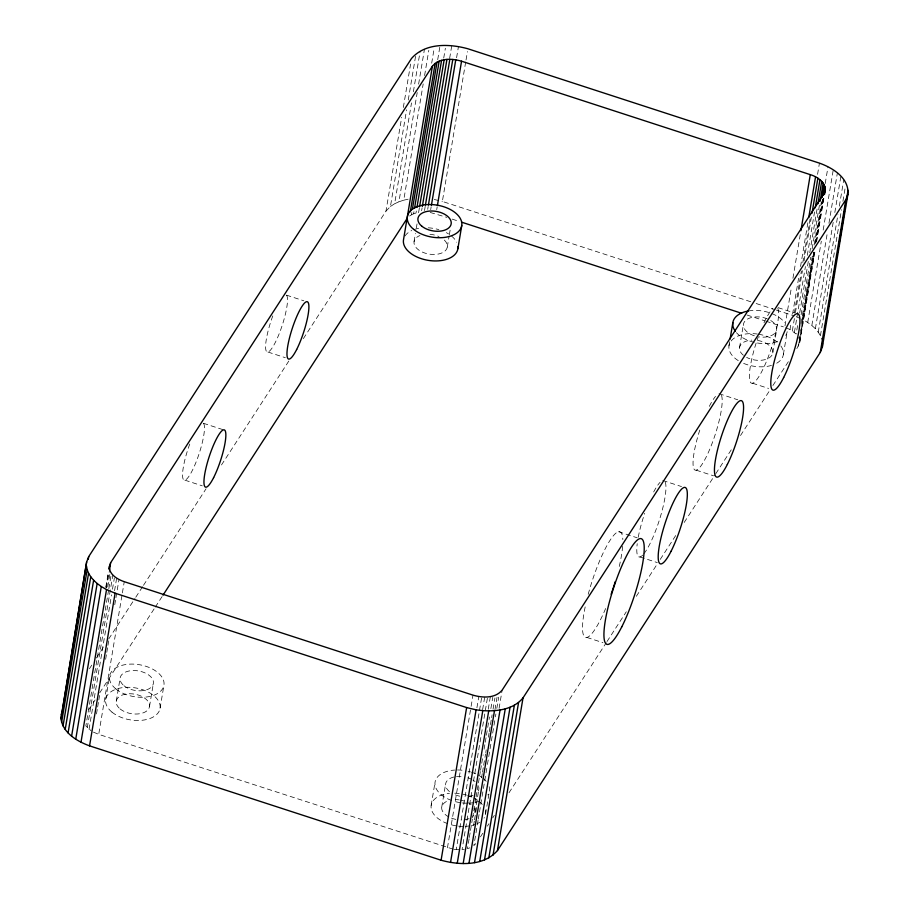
<?xml version="1.0" encoding="UTF-8"?>
<svg xmlns="http://www.w3.org/2000/svg" width="909" height="909" viewBox="0 0 909 909"><rect width="100%" height="100%" fill="white"/><g stroke="black" fill="none" stroke-linecap="round" stroke-linejoin="round"><path stroke-width="0.68" stroke-dasharray="4.54 3.41" d="M796.841 348.601L799.659 342.886L814.487 252.884M105.83 587.123L108.171 573.113M106.001 587.487L108.58 572.091M106.398 587.987L109.614 569.693M107.739 586.907L110.319 571.5M108.591 590.077L85.855 725.927L91.116 730.779M108.83 588.68L111.409 573.272M87.298 727.643L112.841 574.988M89.059 729.268L111.557 594.827M112.489 589.225L114.364 578.01M114.557 590.725L116.659 578.124M96.49 713.94L97.422 708.338M97.661 706.941L98.592 701.339M98.831 699.93L99.774 694.328M105.626 659.32L106.569 653.719M106.796 652.321L107.739 646.719M107.978 645.31L108.91 639.709M114.773 604.701L115.704 599.099M115.943 597.69L118.988 579.487M453.239 849.199L98.717 734.358L122.147 594.304M122.385 592.907L124.26 581.692M105.671 699.544L109.557 676.341M116.25 701.237L120.136 678.034M149.496 706.554L153.382 683.352M160.075 708.247L163.961 685.045M303.356 338.625L385.984 211.115L401.687 117.272M403.335 107.478L410.595 64.05M385.984 211.115L390.438 206.457L406.607 109.819M408.255 100.013L415.754 55.199M390.438 206.457L394.631 203.775L411.504 102.944M413.379 91.729L420.174 51.12M394.631 203.775L398.926 201.775L417.208 92.536M418.617 84.128L424.48 49.12M398.926 201.775L403.732 200.185L423.185 83.935M424.594 75.538L428.809 50.325M431.684 63.175L434.263 47.768M409.607 216.001L411.459 214.808L411.936 212.002M437.706 59.676L439.808 47.075M411.459 214.808L413.606 213.808L414.311 209.604M413.606 213.808L416.004 213.013L416.708 208.809M443.728 58.051L445.365 48.257M419.322 208.229L418.617 212.433L416.004 213.013M414.049 241.68L415.424 233.488M416.345 228.034L417.026 223.932M421.628 210.683L422.094 207.888M449.648 58.301L451.75 45.7M424.514 210.581L425.219 206.377M427.707 209.297L428.173 206.502M430.684 209.661L431.15 206.854M456.591 57.71L458.466 46.507M436.718 209.649L437.184 206.854M750.789 301.777L442.365 201.434L465.794 61.38M466.033 59.983L467.442 51.574M447.308 246.998L449.126 236.079M449.364 234.715L450.273 229.261M431.15 805.431L435.036 782.229M441.729 807.124L445.615 783.91M447.444 847.802L470.873 707.747M471.112 706.35L472.987 695.146M476.918 707.747L478.793 696.544M454.239 849.313L456.216 849.563L481.759 696.896M482.611 709.634L484.724 697.021M487.372 698.317L462.067 849.574L464.84 849.222M488.269 709.168L490.383 696.567M469.089 838.848L467.442 848.642L469.839 847.847M469.317 837.439L470.26 831.837M470.487 830.44L472.362 819.236M472.6 817.839L473.544 812.237M473.771 810.828L475.884 798.227M476.111 796.829L477.055 791.228M477.293 789.819L478.225 784.217M478.464 782.819L480.338 771.616M480.566 770.218L481.509 764.617M481.736 763.219L483.145 754.811M484.088 749.209L485.02 743.607M485.258 742.21L486.19 736.608M486.429 735.199L489.474 716.996M490.883 708.588L492.758 697.385M474.987 812.441L478.861 789.239M473.589 825.44L474.293 821.236M474.532 819.838L477.111 804.431M481.565 777.82L482.259 773.627M482.497 772.218L483.44 766.617M483.668 765.219L485.542 754.015M485.781 752.618L486.247 749.811M488.36 737.21L489.065 733.006M489.292 731.609L490.235 726.007M490.462 724.609L491.405 718.996M491.644 717.599L492.11 714.804M493.042 709.202L494.916 697.998M494.962 709.599L497.541 694.192M478.066 820.452L473.85 845.665L476.589 842.802M478.304 819.054L479.236 813.453M479.475 812.044L487.213 765.832M487.44 764.435L495.178 718.212M495.416 716.815L495.882 714.008M496.814 708.406L498.689 697.203M499.086 708.35L502.132 690.147M485.565 814.134L489.44 790.921M728.961 345.874L729.643 341.784M739.54 347.568L743.414 324.365M772.786 352.885L776.661 329.683M784.978 325.899L791.307 288.085M792.943 278.279L800.443 233.465M783.365 354.578L787.239 331.376A27.554 16.192 9.5 0 1 785.717 335.376M797.568 325.604L796.159 334.012L790.012 329.512L791.182 322.513M792.591 314.105L799.147 274.893M800.556 266.485L808.294 220.273M794.364 312.991L801.397 270.984M802.795 262.576L810.533 216.365M817.566 174.346L819.441 163.143M792.341 330.876L794.443 318.275M795.386 312.673L802.408 270.655M804.056 260.849L811.555 216.035M794.398 332.387L805.408 266.564M807.283 255.361L814.555 211.933M799.681 313.003L808.351 261.178M809.749 252.782L817.486 206.559M801.113 314.719L810.726 257.292M812.123 248.896L819.623 204.082M801.022 323.502L812.271 256.27M814.146 245.066L821.418 201.65M813.725 252.168L802.477 319.4C810.703 323.82 818.895 330.103 821.838 339.352M815.134 243.771L822.168 201.753M825.213 183.538L828.019 166.733M799.715 341.114L799.386 339.307L813.919 252.475M815.566 242.669L822.827 199.253M798.375 346.227L814.078 252.384M815.725 242.589L822.986 199.162M816.362 241.68L823.622 198.264M799.659 342.886L815.123 250.452M816.532 242.055L824.031 197.23M807.715 322.468L821.304 241.237M823.179 230.034L833.258 169.813M811.839 325.49L827.542 231.659M828.951 223.25L837.394 172.835M815.373 328.751L833.189 222.307M834.826 212.501L840.916 176.085M818.248 332.183L837.939 214.535M839.337 206.138L843.791 179.528M820.418 335.739L841.507 209.695M842.916 201.287L845.256 187.288M89.434 668.74L91.752 665.161M96.377 658.014L104.876 644.901M108.739 638.947L134.998 598.429M135.771 597.236L142.713 586.51M143.486 585.316L206.048 488.792M221.489 464.953L289.448 360.078M88.934 709.486L95.104 699.953M99.74 692.806L154.53 608.257M155.303 607.064L162.245 596.349M480.441 836.848L482.759 833.28M487.383 826.133L488.928 823.747M492.792 817.793L494.337 815.418M508.995 792.784L606.223 642.743M606.996 641.549L626.29 611.78M636.323 596.304L657.162 564.148M660.252 559.387L677.228 533.185M684.17 522.47L715.042 474.839M715.815 473.646L732.018 448.637M740.505 435.536L769.832 390.279M772.911 385.518L789.887 359.328M403.732 200.185L408.948 199.026M456.216 849.563L459.17 849.676M434.263 199.491L442.365 201.434M430.207 212.456L446.785 217.353M778.059 307.628L794.102 312.844M756.186 303.526L775.036 309.662M776.388 310.105L793.898 315.798M452.171 219.114L458.897 221.296M747.039 315.037L764.549 320.729M765.889 321.172L783.388 326.865M752.527 383.212L768.571 388.438M719.042 393.699L737.767 399.79M286.483 295.141L303.856 300.811M696.192 470.158L713.565 475.816M662.797 480.497L681.523 486.576M267.962 352.033L285.335 357.703M618.495 531.708L637.209 537.798M639.947 556.956L657.332 562.603M203.446 423.287L223.489 429.832M184.913 480.168L202.298 485.838M586.884 637.436L602.928 642.652M796.341 316.821L800.022 318.366M785.796 327.74L790.012 329.512M93.445 732.143L98.717 734.358M798.681 337.5L799.386 339.307M479.679 822.293A27.554 16.192 9.5 0 1 477.259 823.622M475.941 824.19A27.554 16.192 9.5 0 1 471.203 825.588M469.93 825.838A27.554 16.192 9.5 0 1 464.533 826.361M463.136 826.383A27.554 16.192 9.5 0 1 458.386 826.122M456.011 825.804A27.554 16.192 9.5 0 1 449.057 824.133M447.728 823.679A27.554 16.192 9.5 0 1 431.071 806.272A27.554 16.192 9.5 0 1 449.432 793.364M454.75 793.193A27.554 16.192 9.5 0 1 466.533 795.08M467.658 795.42A27.554 16.192 9.5 0 1 472.794 797.477M473.987 798.079A27.554 16.192 9.5 0 1 477.293 800.068M479.248 801.522A27.554 16.192 9.5 0 1 482.281 804.499M485.236 809.839A27.554 16.192 9.5 0 1 484.031 818.134M474.032 808.044A16.839 9.897 9.5 0 1 472.816 816.327M469.101 818.589A16.839 9.897 9.5 0 1 461.283 819.929M455.852 819.384A16.839 9.897 9.5 0 1 450.035 817.532M448.807 816.93A16.839 9.897 9.5 0 1 447.614 800.977M455.432 799.636A16.839 9.897 9.5 0 1 458.704 799.829M459.784 799.988A16.839 9.897 9.5 0 1 464.044 801.011M467.908 802.624A16.839 9.897 9.5 0 1 471.123 804.738M405.005 235.988A27.554 16.192 9.5 0 1 411.777 230.5M414.209 229.523A27.554 16.192 9.5 0 1 419.106 228.284M428.253 227.807A27.554 16.192 9.5 0 1 438.854 229.636M446.308 232.636A27.554 16.192 9.5 0 1 448.557 233.931M451.568 236.09A27.554 16.192 9.5 0 1 456.704 242.226M444.331 240.078A16.839 9.897 9.5 0 1 440.66 253.429A16.839 9.897 9.5 0 1 417.606 249.123A16.839 9.897 9.5 0 1 419.935 235.533M429.923 234.283A16.839 9.897 9.5 0 1 439.002 236.59M780.888 345.988A27.554 16.192 9.5 0 1 773.741 364.634M771.457 365.418A27.554 16.192 9.5 0 1 740.528 361.93M738.278 360.634A27.554 16.192 9.5 0 1 730.791 341.443A27.554 16.192 9.5 0 1 757.322 334.023M758.504 334.205A27.554 16.192 9.5 0 1 780.081 344.943M757.583 340.432A16.839 9.897 9.5 0 1 771.843 355.328A16.839 9.897 9.5 0 1 746.607 357.373M743.392 355.271A16.839 9.897 9.5 0 1 751.823 340.114M777.627 341.432A27.554 16.192 9.5 0 1 755.345 342.613M754.175 342.341A27.554 16.192 9.5 0 1 736.12 332.308M748.471 310.969A27.554 16.192 9.5 0 1 784.774 322.775M770.741 320.525A16.839 9.897 9.5 0 1 775.468 332.501A16.839 9.897 9.5 0 1 758.606 336.819M754.356 335.796A16.839 9.897 9.5 0 1 745.232 320.82A16.839 9.897 9.5 0 1 769.593 319.866M479.816 800.988A27.554 16.192 9.5 0 1 475.089 802.386M473.816 802.624A27.554 16.192 9.5 0 1 469.805 803.101M467.021 803.181A27.554 16.192 9.5 0 1 462.272 802.92M459.897 802.602A27.554 16.192 9.5 0 1 452.943 800.931M451.614 800.477A27.554 16.192 9.5 0 1 434.991 782.649A27.554 16.192 9.5 0 1 454.682 770.059M457.466 769.968A27.554 16.192 9.5 0 1 463.397 770.377M468.112 771.252A27.554 16.192 9.5 0 1 470.419 771.877M471.544 772.218A27.554 16.192 9.5 0 1 476.68 774.275M477.873 774.877A27.554 16.192 9.5 0 1 482.19 777.581M483.133 778.32A27.554 16.192 9.5 0 1 486.167 781.297M489.122 786.626A27.554 16.192 9.5 0 1 487.906 794.921M472.987 795.375A16.839 9.897 9.5 0 1 469.317 796.386M459.727 796.17A16.839 9.897 9.5 0 1 452.693 793.727M449.478 791.614A16.839 9.897 9.5 0 1 455.17 776.763M456.511 776.57A16.839 9.897 9.5 0 1 462.59 776.627M467.919 777.809A16.839 9.897 9.5 0 1 471.794 779.422M472.941 780.081A16.839 9.897 9.5 0 1 475.009 781.535M478.668 786.603A16.839 9.897 9.5 0 1 477.929 791.682M588.191 594.35A55.563 11.101 -72 0 1 609.689 540.889A55.563 11.101 -72 0 1 622.824 539.594M622.642 546.309A55.563 11.101 -72 0 1 618.881 568.091M605.644 608.496A55.563 11.101 -72 0 1 585.691 637.459A55.563 11.101 -72 0 1 585.816 603.94M777.797 308.344A40.178 8.033 -72 0 1 768.969 355.01A40.178 8.033 -72 0 1 750.414 382.212A40.178 8.033 -72 0 1 758.163 337.125M764.003 322.786A40.178 8.033 -72 0 1 772.65 308.606M665.218 482.077A40.178 8.033 -72 0 1 660.309 517.039A40.178 8.033 -72 0 1 643.458 554.251M642.686 555.104A40.178 8.033 -72 0 1 637.22 543.662M638.243 537.208A40.178 8.033 -72 0 1 644.72 513.312M653.673 491.962A40.178 8.033 -72 0 1 660.07 482.338M286.608 295.277A30.133 5.999 -71.9 0 1 280.586 330.069A30.133 5.999 -71.9 0 1 266.257 351.067A30.133 5.999 -71.9 0 1 273.109 315.059M203.571 423.424A30.133 5.999 -71.9 0 1 197.548 458.216A30.133 5.999 -71.9 0 1 183.22 479.213A30.133 5.999 -71.9 0 1 190.072 443.194M721.451 395.29A40.178 8.033 -72 0 1 713.076 440.751A40.178 8.033 -72 0 1 694.453 469.669A40.178 8.033 -72 0 1 700.532 427.764M709.293 406.38A40.178 8.033 -72 0 1 715.531 396.404M111.989 712.145A27.554 16.192 9.5 0 0 158.552 712.247A27.554 16.192 9.5 0 0 128.101 687.284A27.554 16.192 9.5 0 0 111.989 712.145M120.113 708.94A16.839 9.897 9.5 0 0 148.565 708.997A16.839 9.897 9.5 0 0 129.953 693.749A16.839 9.897 9.5 0 0 120.113 708.94M115.875 688.942A27.554 16.192 9.5 0 0 162.427 689.045A27.554 16.192 9.5 0 0 131.975 664.081A27.554 16.192 9.5 0 0 115.875 688.942M123.999 685.738A16.839 9.897 9.5 0 0 152.451 685.795A16.839 9.897 9.5 0 0 133.839 670.535A16.839 9.897 9.5 0 0 123.999 685.738"/><path stroke-width="1.36" d="M60.96 718.689L86.639 562.023L88.718 556.603L411.527 58.449C425.276 42.746 449.444 43.677 467.908 48.779L819.441 163.143C832.712 167.813 849.381 178.107 847.904 194.31L822.361 346.977L820.282 352.397L497.473 850.551C483.724 866.254 459.556 865.323 441.092 860.221L89.559 745.857C77.197 741.358 62.903 732.995 60.96 718.689L86.639 562.023M109.341 566.114C108.773 574.397 117.5 579.397 124.26 581.692L472.987 695.146C482.497 697.93 495.212 698.601 502.132 690.147L823.929 193.56C828.894 184.47 817.873 176.8 810.283 174.642L461.556 61.198C452.057 58.415 439.331 57.744 432.411 66.198L110.625 562.773L108.875 568.909M822.361 346.977L822.497 342.977M88.253 559.399L88.718 556.603M61.619 722.303L87.162 569.648L86.503 566.023M63.039 725.916L88.582 573.261L87.162 569.648M65.209 729.472L90.752 576.817L88.582 573.261M68.084 732.915L93.627 580.249L90.752 576.817M71.606 736.165L97.161 583.51L93.627 580.249M75.742 739.187L101.285 586.532L97.161 583.51M109.444 569.784L110.625 562.773M80.981 742.267L106.523 589.6L101.285 586.532M89.559 745.857L115.102 593.202L106.523 589.6M432.411 66.198L403.471 239.987A27.554 16.192 9.5 0 0 430.127 260.622A27.554 16.192 9.5 0 0 457.954 246.566M410.311 211.797L435.15 63.335M412.402 209.206L437.013 62.153M414.549 208.206L439.161 61.153M416.947 207.411L441.558 60.358M419.549 206.832L444.16 59.778M422.321 206.491L446.933 59.426M425.446 204.98L449.83 59.324M428.412 205.093L452.784 59.437M431.389 205.457L455.761 59.801M437.422 205.445L461.556 61.198M457.886 248.691L461.761 225.489M441.092 860.221L466.635 707.566L115.102 593.202M450.534 862.493L476.089 709.838L466.635 707.566M457.25 863.3L482.793 710.645C496.939 711.542 513.494 709.611 523.016 697.885L845.824 199.741L847.904 194.31M463.17 863.55L488.712 710.895M468.953 863.323L494.496 710.668M474.509 862.63L500.052 709.974M479.725 861.482L505.268 708.815M484.52 859.88L510.074 707.225M488.826 857.88L514.369 705.225M493.019 855.199L518.562 702.543M497.473 850.551L523.016 697.885M730.097 339.046L732.836 322.672M800.909 230.67L810.283 174.642M808.76 217.467L815.555 176.857M812.021 213.229L817.884 178.221M815.259 207.741L819.941 179.732M817.952 203.764L821.702 181.357M820.1 201.275L823.145 183.073M822.111 197.446L824.224 184.845M823.531 195.06L824.94 186.652M824.327 194.06L825.27 188.458M824.497 194.435L825.202 190.231M820.282 352.397L845.824 199.741M823.906 334.569L824.372 331.774M824.838 328.967L825.304 326.161M825.781 323.365L826.247 320.559M826.713 317.764L827.179 314.957M827.656 312.162L828.122 309.355M828.588 306.56L829.053 303.754M829.531 300.959L829.997 298.152M830.462 295.357L831.633 288.346M832.11 285.551L832.576 282.744M833.042 279.949L833.508 277.143M833.985 274.348L834.451 271.541M834.916 268.746L835.382 265.939M835.86 263.144L836.325 260.338M836.791 257.542L837.257 254.736M837.734 251.941L838.2 249.134M838.666 246.339L840.78 233.727M841.245 230.931L841.711 228.125M842.189 225.33L842.654 222.523M843.12 219.728L843.586 216.921M844.063 214.126L844.529 211.32M844.995 208.525L845.461 205.718M845.938 202.923L848.04 190.311M61.096 714.69L62.346 711.429M163.018 595.156L406.868 218.853M476.089 709.838L482.793 710.645M461.59 222.171L741.653 313.287M735.313 331.262A27.554 16.192 9.5 0 1 748.471 310.969M615.223 581.669A55.563 11.101 -72 0 1 611.143 594.225M413.675 229.386A27.554 16.192 9.5 0 0 460.227 229.488A27.554 16.192 9.5 0 0 429.787 204.525A27.554 16.192 9.5 0 0 413.675 229.386M421.799 226.182A16.839 9.897 9.5 0 0 450.25 226.239A16.839 9.897 9.5 0 0 431.639 210.99A16.839 9.897 9.5 0 0 421.799 226.182M621.767 626.858A55.563 11.101 -72 0 0 642.583 539.719A55.563 11.101 -72 0 0 607.882 608.019A55.563 11.101 -72 0 0 621.767 626.858M783.683 377.496A40.178 8.033 -72 0 0 798.738 314.48A40.178 8.033 -72 0 0 773.639 363.873A40.178 8.033 -72 0 0 783.683 377.496M671.092 551.229A40.178 8.033 -72 0 0 686.147 488.213A40.178 8.033 -72 0 0 661.048 537.605A40.178 8.033 -72 0 0 671.092 551.229M213.615 477.634A30.133 5.999 -71.9 0 0 224.955 430.4A30.133 5.999 -71.9 0 0 206.127 467.431A30.133 5.999 -71.9 0 0 213.615 477.634M296.664 349.499A30.133 5.999 -71.9 0 0 307.992 302.254A30.133 5.999 -71.9 0 0 289.164 339.284A30.133 5.999 -71.9 0 0 296.664 349.499M727.336 464.442A40.178 8.033 -72 0 0 742.392 401.426A40.178 8.033 -72 0 0 717.292 450.819A40.178 8.033 -72 0 0 727.336 464.442"/></g></svg>
